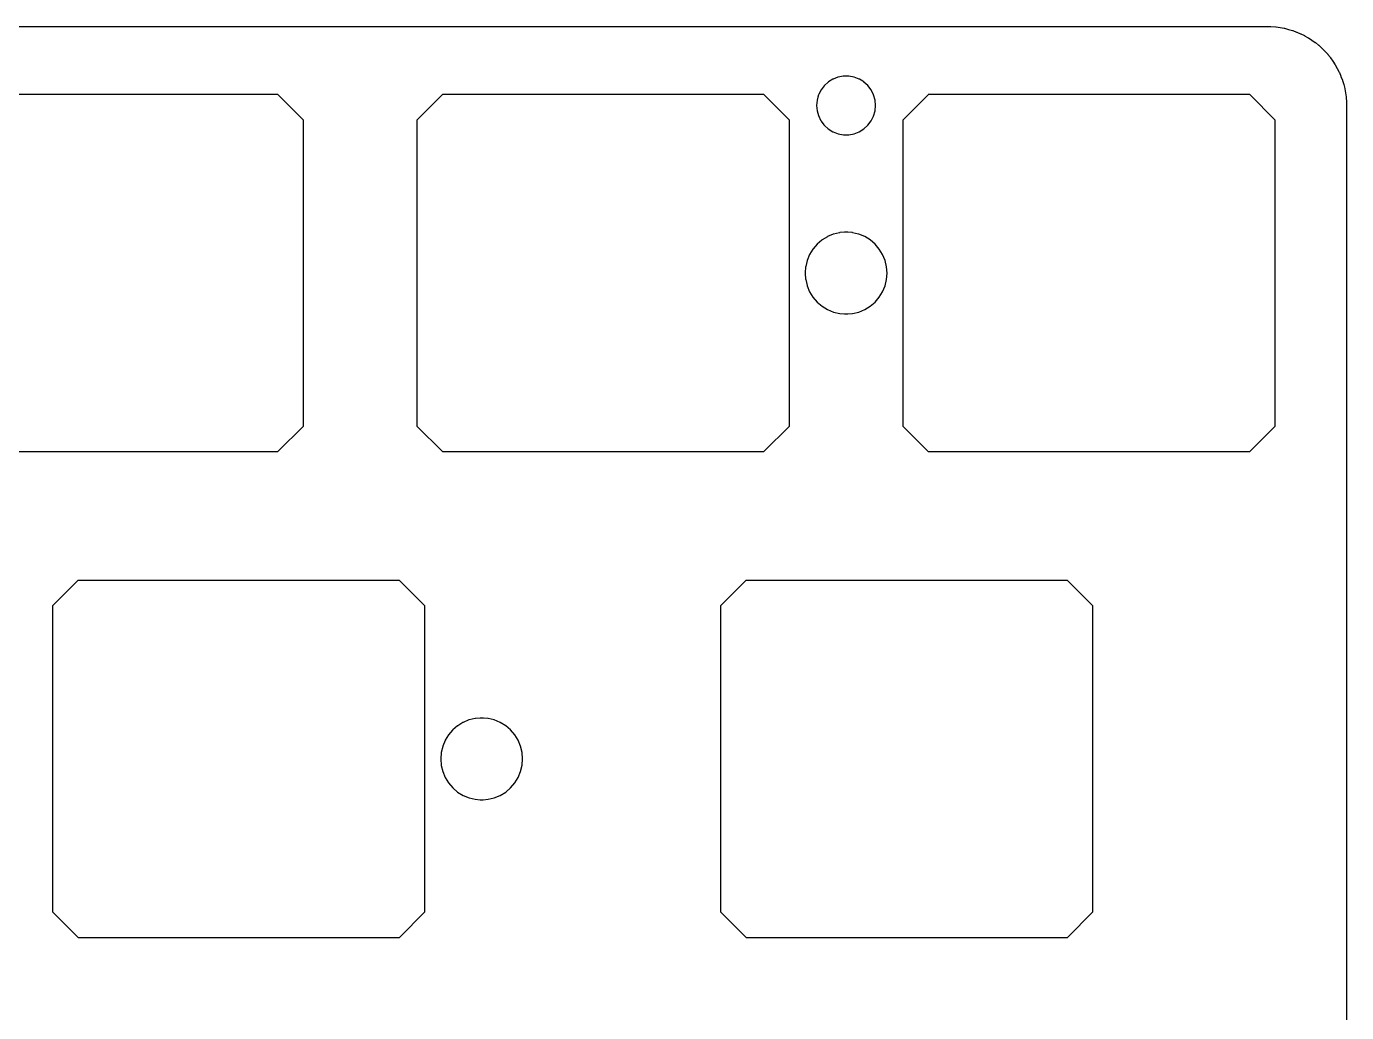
# Model space of a CAD drawing. Extents: x 1.73 to 10.02, y -4.91 to -1.87.
# Drawn here: x 7.985 to 10.023, y -3.392 to -1.869 of the extents above; entities that cross this region are included whole.
import ezdxf

# ---------------------------------------------------------------- set-up
doc = ezdxf.new("R2010")
doc.units = 0
doc.header["$MEASUREMENT"] = 0
doc.layers.add('BLACK', color=7, linetype='CONTINUOUS')

msp = doc.modelspace()

# ---------------------------------------------------------------- linework, layer by layer
at = {"layer": 'BLACK', "linetype": 'CONTINUOUS'}
for p, q in [((1.84954, -1.86911), (9.90046, -1.86911)), ((9.90046, -1.86911), (9.90072, -1.86912)), ((9.90072, -1.86912), (9.90583, -1.86939)), ((9.90583, -1.86939), (9.91337, -1.86981)), ((9.91337, -1.86981), (9.91387, -1.86987)), ((9.91387, -1.86987), (9.91986, -1.87081)), ((9.91986, -1.87081), (9.9199, -1.87082)), ((9.9199, -1.87082), (9.92645, -1.87193)), ((9.92645, -1.87193), (9.9269, -1.87203)), ((9.9269, -1.87203), (9.93292, -1.87365)), ((9.93292, -1.87365), (9.93301, -1.87367)), ((9.93301, -1.87367), (9.93922, -1.87546)), ((9.93922, -1.87546), (9.93962, -1.87559)), ((9.93962, -1.87559), (9.94551, -1.87785)), ((9.94551, -1.87785), (9.94562, -1.8779)), ((9.94562, -1.8779), (9.95153, -1.88034)), ((9.95153, -1.88034), (9.95188, -1.88051)), ((9.95188, -1.88051), (9.95753, -1.88339)), ((9.95753, -1.88339), (9.95768, -1.88347)), ((9.95768, -1.88347), (9.96323, -1.88654)), ((9.96323, -1.88654), (9.96354, -1.88672)), ((9.96354, -1.88672), (9.96887, -1.89018)), ((9.96887, -1.89018), (9.96904, -1.8903)), ((9.96904, -1.8903), (9.9742, -1.89396)), ((9.9742, -1.89396), (9.9742, -1.89396)), ((9.9742, -1.89396), (9.97445, -1.89415)), ((9.97445, -1.89415), (9.97941, -1.89816)), ((9.97941, -1.89816), (9.97959, -1.89832)), ((9.97959, -1.89832), (9.9843, -1.90253)), ((9.9843, -1.90253), (9.9843, -1.90253)), ((9.9843, -1.90253), (9.9845, -1.90272)), ((9.9845, -1.90272), (9.98901, -1.90723)), ((9.98901, -1.90723), (9.9892, -1.90743)), ((9.9892, -1.90743), (9.99342, -1.91214)), ((9.99342, -1.91214), (9.99357, -1.91233)), ((9.99357, -1.91233), (9.99758, -1.91728)), ((9.99758, -1.91728), (9.99777, -1.91753)), ((9.99777, -1.91753), (10.0014, -1.92269)), ((10.0014, -1.92269), (10.0015, -1.92286)), ((10.0015, -1.92286), (10.005, -1.9282)), ((10.005, -1.9282), (10.0052, -1.9285)), ((10.0052, -1.9285), (10.0052, -1.9285)), ((10.0052, -1.9285), (10.0083, -1.93405)), ((10.0083, -1.93405), (10.0083, -1.9342)), ((10.0083, -1.9342), (10.0112, -1.93985)), ((9.22242, -1.95499), (9.21655, -1.96034)), ((9.22259, -1.95484), (9.22242, -1.95499)), ((9.22242, -1.95499), (9.22242, -1.95499)), ((9.22278, -1.95472), (9.22259, -1.95484)), ((9.22953, -1.95054), (9.22278, -1.95472)), ((9.22278, -1.95472), (9.22278, -1.95472)), ((9.22972, -1.95042), (9.22953, -1.95054)), ((9.22953, -1.95054), (9.22953, -1.95054)), ((9.22994, -1.95034), (9.22972, -1.95042)), ((9.23734, -1.94747), (9.22994, -1.95034)), ((9.22994, -1.95034), (9.22994, -1.95034)), ((9.23755, -1.94739), (9.23734, -1.94747)), ((9.23734, -1.94747), (9.23734, -1.94747)), ((9.23778, -1.94735), (9.23755, -1.94739)), ((9.24558, -1.94589), (9.23778, -1.94735)), ((9.23778, -1.94735), (9.23778, -1.94735)), ((9.2458, -1.94585), (9.24558, -1.94589)), ((9.24558, -1.94589), (9.24558, -1.94589)), ((9.2542, -1.94585), (9.2458, -1.94585)), ((9.25442, -1.94589), (9.2542, -1.94585)), ((9.26222, -1.94735), (9.25442, -1.94589)), ((9.25442, -1.94589), (9.25442, -1.94589)), ((9.26245, -1.94739), (9.26222, -1.94735)), ((9.26222, -1.94735), (9.26222, -1.94735)), ((9.26266, -1.94747), (9.26245, -1.94739)), ((9.27006, -1.95034), (9.26266, -1.94747)), ((9.26266, -1.94747), (9.26266, -1.94747)), ((9.27028, -1.95042), (9.27006, -1.95034)), ((9.27006, -1.95034), (9.27006, -1.95034)), ((9.27047, -1.95054), (9.27028, -1.95042)), ((9.27588, -1.95389), (9.27047, -1.95054)), ((9.27047, -1.95054), (9.27047, -1.95054)), ((9.27741, -1.95484), (9.27588, -1.95389)), ((9.27758, -1.95499), (9.27741, -1.95484)), ((9.28345, -1.96034), (9.27758, -1.95499)), ((9.27758, -1.95499), (9.27758, -1.95499)), ((10.0112, -1.93985), (10.0114, -1.94021)), ((10.0114, -1.94021), (10.0138, -1.9461)), ((10.0138, -1.9461), (10.0139, -1.94622)), ((10.0139, -1.94622), (10.0161, -1.95211)), ((10.0161, -1.95211), (10.0163, -1.95252)), ((10.0163, -1.95252), (10.0181, -1.95872)), ((8.37303, -1.97439), (7.87697, -1.97439)), ((8.37304, -1.97439), (8.37303, -1.97439)), ((8.37303, -1.97439), (8.37303, -1.97439)), ((8.37305, -1.97439), (8.37304, -1.97439)), ((8.37305, -1.9744), (8.37305, -1.97439)), ((8.41241, -2.01376), (8.37305, -1.9744)), ((8.62662, -1.97473), (8.58792, -2.01343)), ((8.62695, -1.9744), (8.62662, -1.97473)), ((8.62662, -1.97473), (8.62662, -1.97473)), ((8.62696, -1.97439), (8.62695, -1.97439)), ((8.62695, -1.97439), (8.62695, -1.9744)), ((8.62697, -1.97439), (8.62696, -1.97439)), ((9.12303, -1.97439), (8.62697, -1.97439)), ((8.62697, -1.97439), (8.62697, -1.97439)), ((9.12304, -1.97439), (9.12303, -1.97439)), ((9.12303, -1.97439), (9.12303, -1.97439)), ((9.12305, -1.97439), (9.12304, -1.97439)), ((9.12305, -1.9744), (9.12305, -1.97439)), ((9.13979, -1.99114), (9.12305, -1.9744)), ((9.20752, -1.97493), (9.20654, -1.97839)), ((9.20758, -1.97471), (9.20752, -1.97493)), ((9.20752, -1.97493), (9.20752, -1.97493)), ((9.20768, -1.9745), (9.20758, -1.97471)), ((9.21122, -1.9674), (9.20768, -1.9745)), ((9.20768, -1.9745), (9.20768, -1.9745)), ((9.21132, -1.96719), (9.21122, -1.9674)), ((9.21122, -1.9674), (9.21122, -1.9674)), ((9.21146, -1.96701), (9.21132, -1.96719)), ((9.21624, -1.96068), (9.21146, -1.96701)), ((9.21146, -1.96701), (9.21146, -1.96701)), ((9.21638, -1.9605), (9.21624, -1.96068)), ((9.21624, -1.96068), (9.21624, -1.96068)), ((9.21655, -1.96034), (9.21638, -1.9605)), ((9.21655, -1.96034), (9.21655, -1.96034)), ((9.28362, -1.9605), (9.28345, -1.96034)), ((9.28345, -1.96034), (9.28345, -1.96034)), ((9.28868, -1.96719), (9.28362, -1.9605)), ((9.29242, -1.97471), (9.28868, -1.96719)), ((9.29471, -1.98278), (9.29242, -1.97471)), ((9.37662, -1.97473), (9.33792, -2.01343)), ((9.37695, -1.9744), (9.37662, -1.97473)), ((9.37662, -1.97473), (9.37662, -1.97473)), ((9.37696, -1.97439), (9.37695, -1.97439)), ((9.37695, -1.97439), (9.37695, -1.9744)), ((9.37697, -1.97439), (9.37696, -1.97439)), ((9.87303, -1.97439), (9.37697, -1.97439)), ((9.37697, -1.97439), (9.37697, -1.97439)), ((9.87304, -1.97439), (9.87303, -1.97439)), ((9.87303, -1.97439), (9.87303, -1.97439)), ((9.87305, -1.97439), (9.87304, -1.97439)), ((9.87305, -1.9744), (9.87305, -1.97439)), ((9.91241, -2.01376), (9.87305, -1.9744)), ((10.0181, -1.95872), (10.0181, -1.95881)), ((10.0181, -1.95881), (10.0197, -1.96483)), ((10.0197, -1.96483), (10.0198, -1.96528)), ((10.0198, -1.96528), (10.0209, -1.97183)), ((10.0209, -1.97183), (10.0209, -1.97188)), ((10.0209, -1.97188), (10.0219, -1.97786)), ((9.16241, -2.01376), (9.13979, -1.99114)), ((9.20529, -1.98278), (9.20451, -1.99114)), ((9.20451, -1.99114), (9.20529, -1.9995)), ((9.20654, -1.97839), (9.20529, -1.98278)), ((9.29549, -1.99114), (9.29471, -1.98278)), ((9.29471, -1.9995), (9.29549, -1.99114)), ((10.0219, -1.97786), (10.0219, -1.97836)), ((10.0219, -1.97836), (10.0223, -1.98591)), ((10.0223, -1.98591), (10.0223, -1.98592)), ((10.0223, -1.98592), (10.0226, -1.99101)), ((10.0226, -1.99101), (10.0226, -1.99127)), ((10.0226, -1.99127), (10.0226, -4.04219)), ((8.41242, -2.01376), (8.41241, -2.01376)), ((8.41242, -2.01377), (8.41242, -2.01376)), ((8.41242, -2.01378), (8.41242, -2.01377)), ((8.41242, -2.48622), (8.41242, -2.01378)), ((8.41242, -2.01378), (8.41242, -2.01378)), ((8.58759, -2.01376), (8.58758, -2.01376)), ((8.58758, -2.01376), (8.58758, -2.01377)), ((8.58758, -2.01377), (8.58758, -2.01377)), ((8.58758, -2.01377), (8.58758, -2.01378)), ((8.58758, -2.01378), (8.58758, -2.01378)), ((8.58758, -2.01378), (8.58758, -2.48622)), ((8.58792, -2.01343), (8.58759, -2.01376)), ((8.58792, -2.01343), (8.58792, -2.01343)), ((9.16242, -2.01376), (9.16241, -2.01376)), ((9.16242, -2.01377), (9.16242, -2.01376)), ((9.16242, -2.01378), (9.16242, -2.01377)), ((9.16242, -2.25), (9.16242, -2.01378)), ((9.16242, -2.01378), (9.16242, -2.01378)), ((9.20529, -1.9995), (9.20535, -1.99972)), ((9.20535, -1.99972), (9.20535, -1.99972)), ((9.20535, -1.99972), (9.20727, -2.00648)), ((9.20727, -2.00648), (9.20758, -2.00757)), ((9.20758, -2.00757), (9.20768, -2.00778)), ((9.20768, -2.00778), (9.20768, -2.00778)), ((9.20768, -2.00778), (9.21068, -2.01379)), ((9.21068, -2.01379), (9.21132, -2.01509)), ((9.21132, -2.01509), (9.21146, -2.01527)), ((9.21146, -2.01527), (9.21146, -2.01527)), ((9.21146, -2.01527), (9.21578, -2.02099)), ((9.28362, -2.02179), (9.28868, -2.01509)), ((9.28868, -2.01509), (9.29242, -2.00757)), ((9.29242, -2.00757), (9.29471, -1.9995)), ((9.33759, -2.01376), (9.33758, -2.01376)), ((9.33758, -2.01376), (9.33758, -2.01377)), ((9.33758, -2.01377), (9.33758, -2.01377)), ((9.33758, -2.01377), (9.33758, -2.01378)), ((9.33758, -2.01378), (9.33758, -2.01378)), ((9.33758, -2.01378), (9.33758, -2.48622)), ((9.33792, -2.01343), (9.33759, -2.01376)), ((9.33792, -2.01343), (9.33792, -2.01343)), ((9.91242, -2.01376), (9.91241, -2.01376)), ((9.91242, -2.01377), (9.91242, -2.01376)), ((9.91242, -2.01378), (9.91242, -2.01377)), ((9.91242, -2.48622), (9.91242, -2.01378)), ((9.91242, -2.01378), (9.91242, -2.01378)), ((9.21578, -2.02099), (9.21638, -2.02179)), ((9.21638, -2.02179), (9.21655, -2.02194)), ((9.21655, -2.02194), (9.21655, -2.02194)), ((9.21655, -2.02194), (9.22242, -2.02729)), ((9.22242, -2.02729), (9.22242, -2.02729)), ((9.22242, -2.02729), (9.22259, -2.02744)), ((9.22259, -2.02744), (9.22972, -2.03186)), ((9.22972, -2.03186), (9.22994, -2.03194)), ((9.22994, -2.03194), (9.22994, -2.03194)), ((9.22994, -2.03194), (9.23276, -2.03304)), ((9.23276, -2.03304), (9.23755, -2.03489)), ((9.23755, -2.03489), (9.2458, -2.03644)), ((9.2458, -2.03644), (9.25397, -2.03644)), ((9.25397, -2.03644), (9.2542, -2.03644)), ((9.2542, -2.03644), (9.26245, -2.03489)), ((9.26245, -2.03489), (9.27028, -2.03186)), ((9.27028, -2.03186), (9.27741, -2.02744)), ((9.27741, -2.02744), (9.28362, -2.02179)), ((9.2127, -2.19899), (9.20545, -2.20518)), ((9.21285, -2.19886), (9.2127, -2.19899)), ((9.2127, -2.19899), (9.2127, -2.19899)), ((9.21301, -2.19876), (9.21285, -2.19886)), ((9.22114, -2.19378), (9.21301, -2.19876)), ((9.21301, -2.19876), (9.21301, -2.19876)), ((9.2213, -2.19368), (9.22114, -2.19378)), ((9.22114, -2.19378), (9.22114, -2.19378)), ((9.22148, -2.19361), (9.2213, -2.19368)), ((9.23029, -2.18996), (9.22148, -2.19361)), ((9.22148, -2.19361), (9.22148, -2.19361)), ((9.23047, -2.18989), (9.23029, -2.18996)), ((9.23029, -2.18996), (9.23029, -2.18996)), ((9.23066, -2.18984), (9.23047, -2.18989)), ((9.23992, -2.18762), (9.23066, -2.18984)), ((9.23066, -2.18984), (9.23066, -2.18984)), ((9.24011, -2.18757), (9.23992, -2.18762)), ((9.23992, -2.18762), (9.23992, -2.18762)), ((9.24031, -2.18756), (9.24011, -2.18757)), ((9.24743, -2.187), (9.24031, -2.18756)), ((9.24031, -2.18756), (9.24031, -2.18756)), ((9.24752, -2.18699), (9.24743, -2.187)), ((9.24743, -2.187), (9.24743, -2.187)), ((9.25248, -2.18699), (9.24752, -2.18699)), ((9.25257, -2.187), (9.25248, -2.18699)), ((9.25969, -2.18756), (9.25257, -2.187)), ((9.25257, -2.187), (9.25257, -2.187)), ((9.25989, -2.18757), (9.25969, -2.18756)), ((9.25969, -2.18756), (9.25969, -2.18756)), ((9.26008, -2.18762), (9.25989, -2.18757)), ((9.26934, -2.18984), (9.26008, -2.18762)), ((9.26008, -2.18762), (9.26008, -2.18762)), ((9.26953, -2.18989), (9.26934, -2.18984)), ((9.26934, -2.18984), (9.26934, -2.18984)), ((9.2787, -2.19368), (9.26953, -2.18989)), ((9.28715, -2.19886), (9.2787, -2.19368)), ((9.29469, -2.20531), (9.28715, -2.19886)), ((9.19378, -2.22114), (9.19368, -2.2213)), ((9.19876, -2.21301), (9.19378, -2.22114)), ((9.19378, -2.22114), (9.19378, -2.22114)), ((9.19886, -2.21285), (9.19876, -2.21301)), ((9.19876, -2.21301), (9.19876, -2.21301)), ((9.19899, -2.2127), (9.19886, -2.21285)), ((9.20518, -2.20545), (9.19899, -2.2127)), ((9.19899, -2.2127), (9.19899, -2.2127)), ((9.20531, -2.20531), (9.20518, -2.20545)), ((9.20518, -2.20545), (9.20518, -2.20545)), ((9.20545, -2.20518), (9.20531, -2.20531)), ((9.20545, -2.20518), (9.20545, -2.20518)), ((9.30114, -2.21285), (9.29469, -2.20531)), ((9.30632, -2.2213), (9.30114, -2.21285)), ((9.18756, -2.24031), (9.18681, -2.24981)), ((9.18757, -2.24011), (9.18756, -2.24031)), ((9.18756, -2.24031), (9.18756, -2.24031)), ((9.18762, -2.23992), (9.18757, -2.24011)), ((9.18984, -2.23066), (9.18762, -2.23992)), ((9.18989, -2.23047), (9.18984, -2.23066)), ((9.18984, -2.23066), (9.18984, -2.23066)), ((9.18996, -2.23029), (9.18989, -2.23047)), ((9.19361, -2.22148), (9.18996, -2.23029)), ((9.18996, -2.23029), (9.18996, -2.23029)), ((9.19368, -2.2213), (9.19361, -2.22148)), ((9.19361, -2.22148), (9.19361, -2.22148)), ((9.31011, -2.23047), (9.30632, -2.2213)), ((9.31243, -2.24011), (9.31011, -2.23047)), ((9.31321, -2.25), (9.31243, -2.24011)), ((9.16242, -2.48622), (9.16242, -2.25)), ((9.18681, -2.24981), (9.18679, -2.25)), ((9.18679, -2.25), (9.18681, -2.25019)), ((9.18681, -2.25019), (9.18756, -2.25969)), ((9.18756, -2.25969), (9.18756, -2.25969)), ((9.18756, -2.25969), (9.18757, -2.25989)), ((9.18757, -2.25989), (9.18762, -2.26008)), ((9.18762, -2.26008), (9.18762, -2.26008)), ((9.18762, -2.26008), (9.18984, -2.26934)), ((9.31011, -2.26953), (9.31243, -2.25989)), ((9.31243, -2.25989), (9.31321, -2.25)), ((9.18984, -2.26934), (9.18984, -2.26934)), ((9.18984, -2.26934), (9.18989, -2.26953)), ((9.18989, -2.26953), (9.19368, -2.2787)), ((9.19368, -2.2787), (9.19886, -2.28715)), ((9.30114, -2.28715), (9.30632, -2.2787)), ((9.30632, -2.2787), (9.31011, -2.26953)), ((9.19886, -2.28715), (9.20531, -2.29469)), ((9.20531, -2.29469), (9.21285, -2.30114)), ((9.21285, -2.30114), (9.2213, -2.30632)), ((9.2787, -2.30632), (9.28715, -2.30114)), ((9.28715, -2.30114), (9.29469, -2.29469)), ((9.29469, -2.29469), (9.30114, -2.28715)), ((9.2213, -2.30632), (9.23047, -2.31011)), ((9.23047, -2.31011), (9.24011, -2.31243)), ((9.24011, -2.31243), (9.24752, -2.31301)), ((9.24752, -2.31301), (9.25238, -2.31301)), ((9.25238, -2.31301), (9.25248, -2.31301)), ((9.25248, -2.31301), (9.25989, -2.31243)), ((9.25989, -2.31243), (9.26953, -2.31011)), ((9.26953, -2.31011), (9.2787, -2.30632)), ((8.37305, -2.5256), (8.41241, -2.48624)), ((8.41241, -2.48624), (8.41242, -2.48624)), ((8.41242, -2.48623), (8.41242, -2.48622)), ((8.41242, -2.48622), (8.41242, -2.48622)), ((8.41242, -2.48624), (8.41242, -2.48623)), ((8.58758, -2.48622), (8.58758, -2.48622)), ((8.58758, -2.48622), (8.58758, -2.48623)), ((8.58758, -2.48623), (8.58758, -2.48624)), ((8.58758, -2.48624), (8.58759, -2.48624)), ((8.58759, -2.48624), (8.62695, -2.5256)), ((9.12305, -2.5256), (9.16241, -2.48624)), ((9.16241, -2.48624), (9.16242, -2.48624)), ((9.16242, -2.48623), (9.16242, -2.48622)), ((9.16242, -2.48622), (9.16242, -2.48622)), ((9.16242, -2.48624), (9.16242, -2.48623)), ((9.33758, -2.48622), (9.33758, -2.48623)), ((9.33758, -2.48622), (9.33758, -2.48622)), ((9.33758, -2.48623), (9.33758, -2.48624)), ((9.33758, -2.48624), (9.33759, -2.48624)), ((9.33759, -2.48624), (9.37695, -2.5256)), ((9.87305, -2.5256), (9.91241, -2.48624)), ((9.91241, -2.48624), (9.91242, -2.48624)), ((9.91242, -2.48623), (9.91242, -2.48622)), ((9.91242, -2.48622), (9.91242, -2.48622)), ((9.91242, -2.48624), (9.91242, -2.48623)), ((7.87697, -2.52561), (8.37303, -2.52561)), ((8.37303, -2.52561), (8.37303, -2.52561)), ((8.37303, -2.52561), (8.37304, -2.52561)), ((8.37304, -2.52561), (8.37304, -2.52561)), ((8.37304, -2.52561), (8.37305, -2.52561)), ((8.37305, -2.52561), (8.37305, -2.5256)), ((8.62695, -2.5256), (8.62695, -2.52561)), ((8.62695, -2.52561), (8.62696, -2.52561)), ((8.62696, -2.52561), (8.62697, -2.52561)), ((8.62697, -2.52561), (8.62697, -2.52561)), ((8.62697, -2.52561), (9.12303, -2.52561)), ((9.12303, -2.52561), (9.12303, -2.52561)), ((9.12303, -2.52561), (9.12304, -2.52561)), ((9.12304, -2.52561), (9.12304, -2.52561)), ((9.12304, -2.52561), (9.12305, -2.52561)), ((9.12305, -2.52561), (9.12305, -2.5256)), ((9.37695, -2.5256), (9.37695, -2.52561)), ((9.37695, -2.52561), (9.37696, -2.52561)), ((9.37696, -2.52561), (9.37697, -2.52561)), ((9.37697, -2.52561), (9.37697, -2.52561)), ((9.37697, -2.52561), (9.87303, -2.52561)), ((9.87303, -2.52561), (9.87303, -2.52561)), ((9.87303, -2.52561), (9.87304, -2.52561)), ((9.87304, -2.52561), (9.87304, -2.52561)), ((9.87304, -2.52561), (9.87305, -2.52561)), ((9.87305, -2.52561), (9.87305, -2.5256)), ((8.06412, -2.72473), (8.02542, -2.76343)), ((8.06445, -2.7244), (8.06412, -2.72473)), ((8.06412, -2.72473), (8.06412, -2.72473)), ((8.06446, -2.72439), (8.06445, -2.72439)), ((8.06445, -2.72439), (8.06445, -2.7244)), ((8.06447, -2.72439), (8.06446, -2.72439)), ((8.56053, -2.72439), (8.06447, -2.72439)), ((8.06447, -2.72439), (8.06447, -2.72439)), ((8.56054, -2.72439), (8.56053, -2.72439)), ((8.56053, -2.72439), (8.56053, -2.72439)), ((8.56055, -2.72439), (8.56054, -2.72439)), ((8.56055, -2.7244), (8.56055, -2.72439)), ((8.59991, -2.76376), (8.56055, -2.7244)), ((9.09532, -2.72473), (9.05662, -2.76343)), ((9.09565, -2.7244), (9.09532, -2.72473)), ((9.09532, -2.72473), (9.09532, -2.72473)), ((9.09566, -2.72439), (9.09565, -2.72439)), ((9.09565, -2.72439), (9.09565, -2.7244)), ((9.09567, -2.72439), (9.09566, -2.72439)), ((9.59173, -2.72439), (9.09567, -2.72439)), ((9.09567, -2.72439), (9.09567, -2.72439)), ((9.59174, -2.72439), (9.59173, -2.72439)), ((9.59173, -2.72439), (9.59173, -2.72439)), ((9.59175, -2.72439), (9.59174, -2.72439)), ((9.59175, -2.7244), (9.59175, -2.72439)), ((9.63111, -2.76376), (9.59175, -2.7244)), ((8.02509, -2.76376), (8.02508, -2.76376)), ((8.02508, -2.76376), (8.02508, -2.76377)), ((8.02508, -2.76377), (8.02508, -2.76377)), ((8.02508, -2.76377), (8.02508, -2.76378)), ((8.02508, -2.76378), (8.02508, -2.76378)), ((8.02508, -2.76378), (8.02508, -3.23622)), ((8.02542, -2.76343), (8.02509, -2.76376)), ((8.02542, -2.76343), (8.02542, -2.76343)), ((8.59992, -2.76376), (8.59991, -2.76376)), ((8.59992, -2.76377), (8.59992, -2.76376)), ((8.59992, -2.76378), (8.59992, -2.76377)), ((8.59992, -3), (8.59992, -2.76378)), ((8.59992, -2.76378), (8.59992, -2.76378)), ((9.05629, -2.76376), (9.05628, -2.76376)), ((9.05628, -2.76376), (9.05628, -2.76377)), ((9.05628, -2.76377), (9.05628, -2.76377)), ((9.05628, -2.76377), (9.05628, -2.76378)), ((9.05628, -2.76378), (9.05628, -2.76378)), ((9.05628, -2.76378), (9.05628, -3.23622)), ((9.05662, -2.76343), (9.05629, -2.76376)), ((9.05662, -2.76343), (9.05662, -2.76343)), ((9.63112, -2.76376), (9.63111, -2.76376)), ((9.63112, -2.76377), (9.63112, -2.76376)), ((9.63112, -2.76378), (9.63112, -2.76377)), ((9.63112, -3.23622), (9.63112, -2.76378)), ((9.63112, -2.76378), (9.63112, -2.76378)), ((8.6502, -2.94899), (8.64295, -2.95518)), ((8.65035, -2.94886), (8.6502, -2.94899)), ((8.6502, -2.94899), (8.6502, -2.94899)), ((8.65051, -2.94876), (8.65035, -2.94886)), ((8.65864, -2.94378), (8.65051, -2.94876)), ((8.65051, -2.94876), (8.65051, -2.94876)), ((8.6588, -2.94368), (8.65864, -2.94378)), ((8.65864, -2.94378), (8.65864, -2.94378)), ((8.65898, -2.94361), (8.6588, -2.94368)), ((8.66779, -2.93996), (8.65898, -2.94361)), ((8.65898, -2.94361), (8.65898, -2.94361)), ((8.66797, -2.93989), (8.66779, -2.93996)), ((8.66779, -2.93996), (8.66779, -2.93996)), ((8.66816, -2.93984), (8.66797, -2.93989)), ((8.67742, -2.93762), (8.66816, -2.93984)), ((8.66816, -2.93984), (8.66816, -2.93984)), ((8.67761, -2.93757), (8.67742, -2.93762)), ((8.67742, -2.93762), (8.67742, -2.93762)), ((8.67781, -2.93756), (8.67761, -2.93757)), ((8.68493, -2.937), (8.67781, -2.93756)), ((8.67781, -2.93756), (8.67781, -2.93756)), ((8.68502, -2.93699), (8.68493, -2.937)), ((8.68493, -2.937), (8.68493, -2.937)), ((8.68998, -2.93699), (8.68502, -2.93699)), ((8.69007, -2.937), (8.68998, -2.93699)), ((8.69719, -2.93756), (8.69007, -2.937)), ((8.69007, -2.937), (8.69007, -2.937)), ((8.69739, -2.93757), (8.69719, -2.93756)), ((8.69719, -2.93756), (8.69719, -2.93756)), ((8.69758, -2.93762), (8.69739, -2.93757)), ((8.70684, -2.93984), (8.69758, -2.93762)), ((8.69758, -2.93762), (8.69758, -2.93762)), ((8.70703, -2.93989), (8.70684, -2.93984)), ((8.70684, -2.93984), (8.70684, -2.93984)), ((8.7162, -2.94368), (8.70703, -2.93989)), ((8.72465, -2.94886), (8.7162, -2.94368)), ((8.73219, -2.95531), (8.72465, -2.94886)), ((8.63111, -2.97148), (8.62746, -2.98029)), ((8.63118, -2.9713), (8.63111, -2.97148)), ((8.63111, -2.97148), (8.63111, -2.97148)), ((8.63128, -2.97114), (8.63118, -2.9713)), ((8.63626, -2.96301), (8.63128, -2.97114)), ((8.63128, -2.97114), (8.63128, -2.97114)), ((8.63636, -2.96285), (8.63626, -2.96301)), ((8.63626, -2.96301), (8.63626, -2.96301)), ((8.63649, -2.9627), (8.63636, -2.96285)), ((8.64268, -2.95545), (8.63649, -2.9627)), ((8.63649, -2.9627), (8.63649, -2.9627)), ((8.64281, -2.95531), (8.64268, -2.95545)), ((8.64268, -2.95545), (8.64268, -2.95545)), ((8.64295, -2.95518), (8.64281, -2.95531)), ((8.64295, -2.95518), (8.64295, -2.95518)), ((8.73864, -2.96285), (8.73219, -2.95531)), ((8.74382, -2.9713), (8.73864, -2.96285)), ((8.74761, -2.98047), (8.74382, -2.9713)), ((8.62506, -2.99031), (8.62431, -2.99981)), ((8.62507, -2.99011), (8.62506, -2.99031)), ((8.62506, -2.99031), (8.62506, -2.99031)), ((8.62512, -2.98992), (8.62507, -2.99011)), ((8.62734, -2.98066), (8.62512, -2.98992)), ((8.62739, -2.98047), (8.62734, -2.98066)), ((8.62734, -2.98066), (8.62734, -2.98066)), ((8.62746, -2.98029), (8.62739, -2.98047)), ((8.62746, -2.98029), (8.62746, -2.98029)), ((8.74993, -2.99011), (8.74761, -2.98047)), ((8.75071, -3), (8.74993, -2.99011)), ((8.59992, -3.23622), (8.59992, -3)), ((8.62431, -2.99981), (8.62429, -3)), ((8.62429, -3), (8.62431, -3.00019)), ((8.62431, -3.00019), (8.62506, -3.00969)), ((8.62506, -3.00969), (8.62506, -3.00969)), ((8.62506, -3.00969), (8.62507, -3.00989)), ((8.62507, -3.00989), (8.62512, -3.01008)), ((8.62512, -3.01008), (8.62512, -3.01008)), ((8.62512, -3.01008), (8.62734, -3.01934)), ((8.74761, -3.01953), (8.74993, -3.00989)), ((8.74993, -3.00989), (8.75071, -3)), ((8.62734, -3.01934), (8.62734, -3.01934)), ((8.62734, -3.01934), (8.62739, -3.01953)), ((8.62739, -3.01953), (8.63118, -3.0287)), ((8.63118, -3.0287), (8.63636, -3.03715)), ((8.73864, -3.03715), (8.74382, -3.0287)), ((8.74382, -3.0287), (8.74761, -3.01953)), ((8.63636, -3.03715), (8.64281, -3.04469)), ((8.64281, -3.04469), (8.65035, -3.05114)), ((8.65035, -3.05114), (8.6588, -3.05632)), ((8.6588, -3.05632), (8.66797, -3.06011)), ((8.70703, -3.06011), (8.7162, -3.05632)), ((8.7162, -3.05632), (8.72465, -3.05114)), ((8.72465, -3.05114), (8.73219, -3.04469)), ((8.73219, -3.04469), (8.73864, -3.03715)), ((8.66797, -3.06011), (8.67761, -3.06243)), ((8.67761, -3.06243), (8.68502, -3.06301)), ((8.68502, -3.06301), (8.68988, -3.06301)), ((8.68988, -3.06301), (8.68998, -3.06301)), ((8.68998, -3.06301), (8.69739, -3.06243)), ((8.69739, -3.06243), (8.70703, -3.06011)), ((8.02508, -3.23622), (8.02508, -3.23622)), ((8.02508, -3.23622), (8.02508, -3.23623)), ((8.02508, -3.23623), (8.02508, -3.23624)), ((8.02508, -3.23624), (8.02509, -3.23624)), ((8.02509, -3.23624), (8.06445, -3.2756)), ((8.56055, -3.2756), (8.59991, -3.23624)), ((8.59991, -3.23624), (8.59992, -3.23624)), ((8.59992, -3.23623), (8.59992, -3.23622)), ((8.59992, -3.23622), (8.59992, -3.23622)), ((8.59992, -3.23624), (8.59992, -3.23623)), ((9.05628, -3.23622), (9.05628, -3.23623)), ((9.05628, -3.23622), (9.05628, -3.23622)), ((9.05628, -3.23623), (9.05628, -3.23624)), ((9.05628, -3.23624), (9.05629, -3.23624)), ((9.05629, -3.23624), (9.09565, -3.2756)), ((9.59175, -3.2756), (9.63111, -3.23624)), ((9.63111, -3.23624), (9.63112, -3.23624)), ((9.63112, -3.23623), (9.63112, -3.23622)), ((9.63112, -3.23622), (9.63112, -3.23622)), ((9.63112, -3.23624), (9.63112, -3.23623)), ((8.06445, -3.2756), (8.06445, -3.27561)), ((8.06445, -3.27561), (8.06446, -3.27561)), ((8.06446, -3.27561), (8.06447, -3.27561)), ((8.06447, -3.27561), (8.06447, -3.27561)), ((8.06447, -3.27561), (8.56053, -3.27561)), ((8.56053, -3.27561), (8.56053, -3.27561)), ((8.56053, -3.27561), (8.56054, -3.27561)), ((8.56054, -3.27561), (8.56054, -3.27561)), ((8.56054, -3.27561), (8.56055, -3.27561)), ((8.56055, -3.27561), (8.56055, -3.2756)), ((9.09565, -3.2756), (9.09565, -3.27561)), ((9.09565, -3.27561), (9.09566, -3.27561)), ((9.09566, -3.27561), (9.09567, -3.27561)), ((9.09567, -3.27561), (9.09567, -3.27561)), ((9.09567, -3.27561), (9.59173, -3.27561)), ((9.59173, -3.27561), (9.59173, -3.27561)), ((9.59173, -3.27561), (9.59174, -3.27561)), ((9.59174, -3.27561), (9.59174, -3.27561)), ((9.59174, -3.27561), (9.59175, -3.27561)), ((9.59175, -3.27561), (9.59175, -3.2756))]:
    msp.add_line(p, q, dxfattribs=at)

doc.saveas('drawing.dxf')
